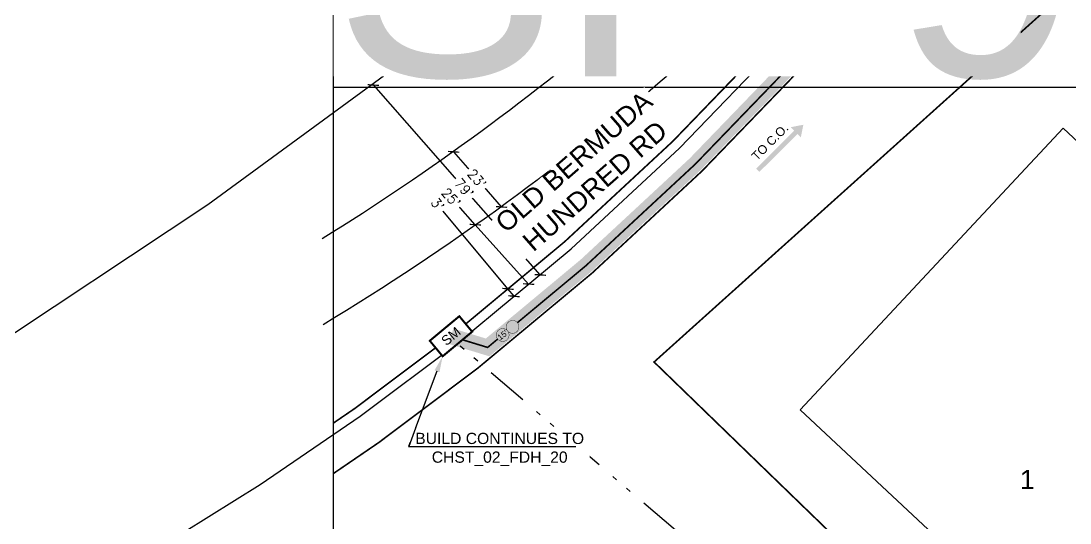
# Model space of a CAD drawing. Extents: x 11808739 to 11823423, y 3647988 to 3656247.
# Drawn here: x 11813472.5 to 11813799.9, y 3652439.5 to 3652596.1 of the extents above; entities that cross this region are included whole.
import ezdxf
from ezdxf import colors
from ezdxf.entities.mleader import LeaderData, LeaderLine
from ezdxf.enums import TextEntityAlignment as Align
from ezdxf.lldxf.tags import DXFTag
from ezdxf.math import Vec2, Vec3

# ---------------------------------------------------------------- set-up
doc = ezdxf.new("R2010")
doc.units = 0
doc.header["$MEASUREMENT"] = 0
doc.header["$XCLIPFRAME"] = 2
doc.set_wipeout_variables(frame=1)
doc.linetypes.add('PROPERTY', pattern=[31.302502, 12.967109, -5.580706, 1.571985, -4.030017, 1.571985, -5.5807])
doc.layers.get('DefPoints').update_dxf_attribs({"color": 1, "lineweight": 0})
for name, color, linetype in [('144 FOC', 30, '144'), ('48 FOC', 30, '48'), ('ADDRESSES', 252, 'Continuous'), ('CONSTRUCTION NOTE CALLOUT', 7, 'Continuous'), ('E_BUILDING', 8, 'Continuous'), ('E_CURB', 8, 'EOP'), ('E_ROW', 8, 'ROW'), ('P_CONDUIT', 1, 'CONDUIT'), ('Road Names', 7, 'Continuous'), ('ROAD_DIMENSIONS', 7, 'Continuous'), ('TO C.O.', 7, 'Continuous'), ('VICINITY FOC', 104, 'Continuous')]:
    doc.layers.add(name, color=color, linetype=linetype)
doc.layers.add('1X4 Terminal Boundary', color=7, linetype='Continuous', lineweight=20, true_color=0x00853c)
doc.layers.add('E_PROPERTY LINE', color=8, linetype='PROPERTY', transparency=0.3)
doc.layers.add('EXISTING TELCO HANDHOLE', color=7, linetype='Continuous', true_color=0xcc5500)
doc.layers.add('NEW FIBER LOOP', color=7, linetype='Continuous', true_color=0x538135)
for name, color, linetype, lineweight in [('PROP_HH', 104, 'Continuous', 0), ('VIEWPORT', 250, 'Continuous', 25), ('VIEWPORT - CALLOUTS', 1, 'Continuous', 0)]:
    doc.layers.add(name, color=color, linetype=linetype, lineweight=lineweight)
doc.styles.add('Arial', font='arial.ttf')
doc.styles.add('FTTH', font='micross.ttf')
doc.styles.add('LOOP', font='arial.ttf')
doc.styles.add('ROMANS', font='romans.shx')
doc.styles.get("Standard").update_dxf_attribs({"font": 'arial.ttf'})
doc.styles.add('StyleArial', font='arial.ttf')
tags = doc.linetypes.add('144', pattern='A,0.718375,-0.132013,["144 CT",Standard,S=0.09234,R=0,X=0,Y=-0.045241],-0.527056,0.533798', length=1.911242).pattern_tags.tags
tags[6] = DXFTag(74, 10)
tags = doc.linetypes.add('48', pattern='A,0.718375,-0.132013,["48 CT",Standard,S=0.09234,R=0,X=0,Y=-0.045241],-0.527056,0.533798', length=1.911242).pattern_tags.tags
tags[6] = DXFTag(74, 10)
tags = doc.linetypes.add('CONDUIT', pattern='A,5.441269,-1.056917,["C",Arial,S=0.56119,R=0,X=0,Y=-0.280595],-1.62838', length=8.126566).pattern_tags.tags
tags[6] = DXFTag(74, 10)
tags = doc.linetypes.add('EOP', pattern='A,49.990109,-1.776071,["EOP",Arial,S=2.99974,R=0.081355,X=0,Y=-1.426368],-10.416452', length=62.182632).pattern_tags.tags
tags[6] = DXFTag(74, 10)
tags = doc.linetypes.add('ROW', pattern='A,25.130993,-3.694477,["R/W",Arial,S=5.36622,R=0,X=0,Y=-2.68311],-18.632906', length=47.458376).pattern_tags.tags
tags[6] = DXFTag(74, 10)
doc.dimstyles.new('DIM', dxfattribs={"dimscale": 0.025, "dimtxt": 3, "dimasz": 2.5, "dimexe": 0, "dimexo": 2.5, "dimgap": 0.306, "dimtad": 0, "dimdec": 0, "dimzin": 0, "dimdsep": 46, "dimtxsty": 'ROMANS', "dimblk": 'ARCHTICK', "dimcen": 0.09, "dimclrd": 256, "dimadec": 0, "dimazin": 0, "dimtfac": 1, "dimtdec": 0, "dimtofl": 0, "dimtmove": 0, "dimatfit": 3, "dimldrblk": 'ARCHTICK', "dimfxl": 1, "dimtfill": 1, "dimtolj": 1, "dimtzin": 0, "dimlwd": -1, "dimarcsym": 0})
picture_1 = doc.add_image_def('image1.png', size_in_pixel=(1270, 827))

# ---------------------------------------------------------------- blocks, each defined once
blk = doc.blocks.new('*U374')
at = {"color": 0, "linetype": 'ByBlock', "lineweight": -2}
blk.add_wipeout([(-6, 3.15), (-6, -3.15), (6, -3.15), (6, 3.15)], dxfattribs=at).dxf.layer = 'PROP_HH'
at = {"layer": 'EXISTING TELCO HANDHOLE', "color": 0, "linetype": 'ByBlock', "lineweight": -2}
blk.add_line((0, 0), (0, 0), dxfattribs=at)
at = {"layer": 'PROP_HH', "color": 0, "linetype": 'ByBlock', "lineweight": -2, "const_width": 0.63}
blk.add_lwpolyline([(-6, 3.15), (6, 3.15), (6, -3.15), (-6, -3.15)], close=True, dxfattribs=at)
at = {"color": 0, "insert": (0, 0), "char_height": 3, "attachment_point": 5}
blk.add_mtext('SM', dxfattribs=at)
at = {"flags": 1}
blk.add_attdef('HH_TYPE', (-15.97, -9.66), '', height=5, dxfattribs=at)
blk = doc.blocks.new('*U54')
at = {"color": 4}
blk.add_wipeout([(0, 0), (-0.01, 0.17), (-0.03, 0.35), (-0.07, 0.52), (-0.12, 0.68), (-0.19, 0.84), (-0.27, 1), (-0.36, 1.14), (-0.47, 1.28), (-0.58, 1.41), (-0.71, 1.52), (-0.85, 1.63), (-1, 1.72), (-1.15, 1.8), (-1.31, 1.87), (-1.48, 1.92), (-1.64, 1.96), (-1.82, 1.98), (-1.99, 1.99), (-2.16, 1.98), (-2.34, 1.96), (-2.51, 1.92), (-2.67, 1.87), (-2.83, 1.8), (-2.99, 1.72), (-3.13, 1.63), (-3.27, 1.52), (-3.4, 1.41), (-3.52, 1.28), (-3.62, 1.14), (-3.71, 1), (-3.79, 0.84), (-3.86, 0.68), (-3.91, 0.52), (-3.95, 0.35), (-3.97, 0.17), (-3.98, 0), (-3.97, -0.17), (-3.95, -0.35), (-3.91, -0.52), (-3.86, -0.68), (-3.79, -0.84), (-3.71, -1), (-3.62, -1.14), (-3.52, -1.28), (-3.4, -1.41), (-3.27, -1.52), (-3.13, -1.63), (-2.99, -1.72), (-2.83, -1.8), (-2.67, -1.87), (-2.51, -1.92), (-2.34, -1.96), (-2.16, -1.98), (-1.99, -1.99), (-1.82, -1.98), (-1.64, -1.96), (-1.48, -1.92), (-1.31, -1.87), (-1.15, -1.8), (-1, -1.72), (-0.85, -1.63), (-0.71, -1.52), (-0.58, -1.41), (-0.47, -1.28), (-0.36, -1.14), (-0.27, -1), (-0.19, -0.84), (-0.12, -0.68), (-0.07, -0.52), (-0.03, -0.35), (-0.01, -0.17)], dxfattribs=at).dxf.layer = 'NEW FIBER LOOP'
at = {"layer": 'NEW FIBER LOOP', "color": 4, "linetype": 'Continuous', "const_width": 0.12, "flags": 128}
blk.add_lwpolyline([(-3.99, 0, 1), (0.01, 0, 1)], format="xyb", close=True, dxfattribs=at)
at = {"color": 4}
blk.add_wipeout([(3.99, 0), (3.98, 0.17), (3.96, 0.35), (3.92, 0.52), (3.87, 0.68), (3.81, 0.84), (3.73, 1), (3.63, 1.14), (3.53, 1.28), (3.41, 1.41), (3.28, 1.52), (3.14, 1.63), (3, 1.72), (2.84, 1.8), (2.68, 1.87), (2.52, 1.92), (2.35, 1.96), (2.18, 1.98), (2, 1.99), (1.83, 1.98), (1.66, 1.96), (1.49, 1.92), (1.32, 1.87), (1.16, 1.8), (1.01, 1.72), (0.86, 1.63), (0.72, 1.52), (0.59, 1.41), (0.48, 1.28), (0.37, 1.14), (0.28, 1), (0.2, 0.84), (0.13, 0.68), (0.08, 0.52), (0.04, 0.35), (0.02, 0.17), (0.01, 0), (0.02, -0.17), (0.04, -0.35), (0.08, -0.52), (0.13, -0.68), (0.2, -0.84), (0.28, -1), (0.37, -1.14), (0.48, -1.28), (0.59, -1.41), (0.72, -1.52), (0.86, -1.63), (1.01, -1.72), (1.16, -1.8), (1.32, -1.87), (1.49, -1.92), (1.66, -1.96), (1.83, -1.98), (2, -1.99), (2.18, -1.98), (2.35, -1.96), (2.52, -1.92), (2.68, -1.87), (2.84, -1.8), (3, -1.72), (3.14, -1.63), (3.28, -1.52), (3.41, -1.41), (3.53, -1.28), (3.63, -1.14), (3.73, -1), (3.81, -0.84), (3.87, -0.68), (3.92, -0.52), (3.96, -0.35), (3.98, -0.17)], dxfattribs=at).dxf.layer = 'NEW FIBER LOOP'
at = {"layer": 'NEW FIBER LOOP', "color": 4, "linetype": 'Continuous', "const_width": 0.12, "flags": 128}
blk.add_lwpolyline([(0, 0, 1), (4, 0, 1)], format="xyb", close=True, dxfattribs=at)
at = {"layer": 'NEW FIBER LOOP', "color": 4, "style": 'LOOP', "flags": 4}
blk.add_attdef('SLACK', text='', height=1.8, dxfattribs=at).set_placement((-2.02, -0.02), align=Align.MIDDLE_CENTER)
blk = doc.blocks.new('*U57')
at = {"layer": 'TO C.O.', "linetype": 'ByBlock', "lineweight": -2}
h = blk.add_hatch(color=0, dxfattribs=at)
h.dxf.hatch_style = 1
h.paths.add_polyline_path([(16.74, 2.23), (20.09, -0.02), (16.74, -2.27), (16.74, -0.77), (0, -0.73), (0, 0.73), (16.74, 0.73)])
at = {"layer": 'TO C.O.', "color": 0, "linetype": 'ByBlock', "lineweight": -2}
blk.add_attdef('MKRPOLE', text='', height=2.75, dxfattribs=at).set_placement((8.91, 2.15), align=Align.CENTER)
blk = doc.blocks.new('_ARCHTICK')
at = {"color": 0, "linetype": 'ByBlock', "const_width": 0.15}
blk.add_lwpolyline([(-0.5, -0.5), (0.5, 0.5)], dxfattribs=at)
blk = doc.blocks.new('*D80')
at = {"layer": 'DefPoints', "color": 0, "ltscale": 0.01, "transparency": 16777216}
for p in [(11813607.52, 3652555.28), (11813608.32, 3652555.97), (11813623.28, 3652538.78)]:
    blk.add_point(p, dxfattribs=at)
at = {"layer": 'ROAD_DIMENSIONS', "ltscale": 0.01, "transparency": 16777216}
for p, q in [((11813607.52, 3652555.28), (11813612.59, 3652549.44)), ((11813622.47, 3652538.08), (11813617.02, 3652544.35))]:
    blk.add_line(p, q, dxfattribs=at)
at = {"layer": 'ROAD_DIMENSIONS', "ltscale": 0.01, "transparency": 16777216, "xscale": 2.500000006732392, "yscale": 2.500000006732392, "zscale": 2.500000006732392}
for p, rotation in [((11813607.52, 3652555.28), 131.0197465112881), ((11813622.47, 3652538.08), 311.0197465112881)]:
    blk.add_blockref('_ARCHTICK', p, dxfattribs=dict(at, rotation=rotation))
at = {"layer": 'ROAD_DIMENSIONS', "color": 0, "ltscale": 0.01, "transparency": 16777216, "insert": (11813614.81, 3652546.89), "char_height": 3, "attachment_point": 5, "rotation": 311.0197, "style": 'ROMANS', "bg_fill": 3, "box_fill_scale": 1.25, "bg_fill_color": 256, "bg_fill_true_color": 13158600, "bg_fill_transparency": 0}
blk.add_mtext("\\A1;23'", dxfattribs=at)
blk = doc.blocks.new('*D81')
at = {"layer": 'DefPoints', "color": 0, "ltscale": 0.01, "transparency": 16777216}
for p in [(11813585.35, 3652578.64), (11813582.47, 3652576.11), (11813637.45, 3652519.41)]:
    blk.add_point(p, dxfattribs=at)
at = {"layer": 'ROAD_DIMENSIONS', "ltscale": 0.01, "transparency": 16777216}
for p, q in [((11813582.47, 3652576.11), (11813608.57, 3652546.43)), ((11813634.57, 3652516.88), (11813613.04, 3652541.36))]:
    blk.add_line(p, q, dxfattribs=at)
at = {"layer": 'ROAD_DIMENSIONS', "ltscale": 0.01, "transparency": 16777216, "xscale": 2.500000006732392, "yscale": 2.500000006732392, "zscale": 2.500000006732392}
for p, rotation in [((11813582.47, 3652576.11), 131.3322833030898), ((11813634.57, 3652516.88), 311.3322833030898)]:
    blk.add_blockref('_ARCHTICK', p, dxfattribs=dict(at, rotation=rotation))
at = {"layer": 'ROAD_DIMENSIONS', "color": 0, "ltscale": 0.01, "transparency": 16777216, "insert": (11813610.8, 3652543.9), "char_height": 3, "attachment_point": 5, "rotation": 311.3323, "style": 'ROMANS', "bg_fill": 3, "box_fill_scale": 1.25, "bg_fill_color": 256, "bg_fill_true_color": 13158600, "bg_fill_transparency": 0}
blk.add_mtext("\\A1;79'", dxfattribs=at)
blk = doc.blocks.new('*D82')
at = {"layer": 'DefPoints', "color": 0, "ltscale": 0.01, "transparency": 16777216}
for p in [(11813613.3, 3652531.66), (11813629.9, 3652513.13), (11813630.9, 3652514.03)]:
    blk.add_point(p, dxfattribs=at)
at = {"layer": 'ROAD_DIMENSIONS', "ltscale": 0.01, "transparency": 16777216}
for p, q in [((11813614.3, 3652532.55), (11813608.98, 3652538.49)), ((11813630.9, 3652514.03), (11813614.3, 3652532.55))]:
    blk.add_line(p, q, dxfattribs=at)
at = {"layer": 'ROAD_DIMENSIONS', "ltscale": 0.01, "transparency": 16777216, "xscale": 2.500000006732392, "yscale": 2.500000006732392, "zscale": 2.500000006732392}
for p, rotation in [((11813614.3, 3652532.55), 131.8597753121728), ((11813630.9, 3652514.03), 311.8597753121728)]:
    blk.add_blockref('_ARCHTICK', p, dxfattribs=dict(at, rotation=rotation))
at = {"layer": 'ROAD_DIMENSIONS', "color": 0, "ltscale": 0.01, "transparency": 16777216, "insert": (11813606.73, 3652541.01), "char_height": 3, "attachment_point": 5, "rotation": 311.8598, "style": 'ROMANS', "bg_fill": 3, "box_fill_scale": 1.25, "bg_fill_color": 256, "bg_fill_true_color": 13158600, "bg_fill_transparency": 0}
blk.add_mtext("\\A1;25'", dxfattribs=at)
blk = doc.blocks.new('*D83')
at = {"layer": 'DefPoints', "color": 0, "ltscale": 0.01, "transparency": 16777216}
for p in [(11813624.47, 3652512.52), (11813624.47, 3652512.52), (11813626.39, 3652510.22)]:
    blk.add_point(p, dxfattribs=at)
at = {"layer": 'ROAD_DIMENSIONS', "ltscale": 0.01, "transparency": 16777216}
for p, q in [((11813624.47, 3652512.52), (11813603.79, 3652537.41)), ((11813626.39, 3652510.22), (11813624.47, 3652512.52))]:
    blk.add_line(p, q, dxfattribs=at)
at = {"layer": 'ROAD_DIMENSIONS', "ltscale": 0.01, "transparency": 16777216, "xscale": 2.500000006732392, "yscale": 2.500000006732392, "zscale": 2.500000006732392}
for p, rotation in [((11813624.47, 3652512.52), 129.7325745192791), ((11813626.39, 3652510.22), 309.7325745192791)]:
    blk.add_blockref('_ARCHTICK', p, dxfattribs=dict(at, rotation=rotation))
at = {"layer": 'ROAD_DIMENSIONS', "color": 0, "ltscale": 0.01, "transparency": 16777216, "insert": (11813602.54, 3652538.91), "char_height": 3, "attachment_point": 5, "rotation": 309.7326, "style": 'ROMANS', "bg_fill": 3, "box_fill_scale": 1.25, "bg_fill_color": 256, "bg_fill_true_color": 13158600, "bg_fill_transparency": 0}
blk.add_mtext("\\A1;3'", dxfattribs=at)

msp = doc.modelspace()

# ---------------------------------------------------------------- linework, layer by layer
at = {"layer": '144 FOC', "ltscale": 25, "const_width": 0.5, "flags": 128}
for points in [[(11813615.01, 3652487.75), (11813650.76, 3652517.47), (11813685.04, 3652549.28), (11813717.52, 3652582.92), (11813747.99, 3652618.12), (11813750.58, 3652621.2), (11813750.94, 3652621.48), (11813767.75, 3652638.23), (11813781.21, 3652648.44), (11813795.81, 3652657.18), (11813811.29, 3652664.25), (11813827.45, 3652669.58), (11813846.54, 3652673.61), (11813892.94, 3652674.49), (11813905.88, 3652674.25), (11813915.43, 3652674.06), (11813967.51, 3652670.93), (11813992.85, 3652667.72), (11814012.52, 3652666.79), (11814075.63, 3652662.68), (11814157.65, 3652655.23), (11814239.39, 3652645.41), (11814320.82, 3652633.22), (11814401.89, 3652618.67), (11814443.48, 3652610.26), (11814568.16, 3652581.04), (11814631.88, 3652560.97), (11814667.24, 3652553.09), (11814675.79, 3652539.63), (11814673.91, 3652531.75)], [(11813570.06, 3652454.96), (11813584.22, 3652464.63), (11813615.01, 3652487.75)]]:
    msp.add_lwpolyline(points, dxfattribs=at)
at = {"layer": '48 FOC', "ltscale": 25, "const_width": 0.5, "flags": 128}
msp.add_lwpolyline([(11813606.7, 3652497.75), (11813618.14, 3652494.26), (11813648.78, 3652519.73), (11813682.94, 3652551.43), (11813715.31, 3652584.95), (11813745.71, 3652620.07), (11813748.47, 3652623.35), (11813748.94, 3652623.72), (11813765.77, 3652640.5), (11813766.68, 3652641.19)], dxfattribs=at)
at = {"layer": 'E_BUILDING', "flags": 128}
msp.add_lwpolyline([(11813878.52, 3652322.68), (11813715.72, 3652474.81), (11813797.79, 3652562.63), (11813851, 3652512.89), (11813835.88, 3652496.71), (11813853.02, 3652480.7), (11813855.69, 3652483.55), (11813876.04, 3652464.53), (11813873.71, 3652462.03), (11813945.8, 3652394.68), (11813878.52, 3652322.68)], close=True, dxfattribs=at)
at = {"layer": 'E_CURB', "transparency": 33554559, "flags": 128}
for points in [[(11814426.93, 3652632.91), (11814379.02, 3652643.3), (11814340.06, 3652652.59), (11814304.27, 3652660.74), (11814269.73, 3652670.33), (11814200.6, 3652679.47), (11814108.32, 3652688.68), (11814108.32, 3652688.68), (11814108.32, 3652688.68), (11813813.38, 3652697.81, 0.193805), (11813795.85, 3652691.37), (11813766.11, 3652664.5), (11813736.42, 3652636.78), (11813707.18, 3652608.58), (11813677.79, 3652582.08, -0.042762), (11813566.8, 3652501.32)], [(11813684.5, 3652625.44), (11813662.73, 3652598.63, -0.038492), (11813566.49, 3652528.09)]]:
    msp.add_lwpolyline(points, format="xyb", dxfattribs=at)
at = {"layer": 'E_PROPERTY LINE', "transparency": 33554610, "flags": 128}
msp.add_lwpolyline([(11813795.83, 3652335.7), (11813608.62, 3652495.44)], dxfattribs=at)
at = {"layer": 'E_ROW', "ltscale": 0.75, "flags": 128}
for points in [[(11811340.54, 3652715.47), (11811743.45, 3652707.89), (11812124.15, 3652715.93), (11812124.1, 3652712.91), (11812256.49, 3652709.66), (11812388.83, 3652704.7), (11812554.97, 3652701.67), (11812554.97, 3652684.67), (11812575.03, 3652683.7), (11812663.32, 3652555.32), (11812796.95, 3652484.17), (11812899.8, 3652561.2), (11812900.77, 3652614.69), (11812960.23, 3652649.5), (11813108.4, 3652646.79), (11813108.7, 3652664.28), (11813155.23, 3652663.43), (11813155.62, 3652684.69), (11813228.88, 3652683.35), (11813239.05, 3652683.16), (11813575.78, 3652677.01), (11813606.16, 3652593.89), (11813530.83, 3652538.7), (11813386.51, 3652443.08), (11813306.08, 3652388.7), (11813261.39, 3652358.2), (11813218.15, 3652325.68), (11813176.45, 3652291.22), (11813136.38, 3652254.87), (11813098.02, 3652216.72), (11813084.61, 3652202.96), (11812768.1, 3651874.29), (11812778.18, 3651864.69), (11812390.88, 3651441.31), (11812111.46, 3651151.15), (11812082.04, 3651122.38), (11812050.93, 3651095.45), (11812018.26, 3651070.44), (11811984.13, 3651047.45), (11811948.68, 3651026.56), (11811912.04, 3651007.85), (11811874.33, 3650991.38), (11811835.69, 3650977.22), (11811796.28, 3650965.42), (11811756.22, 3650956.02), (11811715.67, 3650949.05), (11811679.01, 3650945.02)], [(11813608.62, 3652495.44), (11813644.16, 3652524.99), (11813678.03, 3652556.43), (11813710.14, 3652589.67), (11813740.38, 3652624.62), (11813743.56, 3652628.39), (11813744.26, 3652628.95), (11813761.17, 3652645.79), (11813775.6, 3652656.74), (11813791.16, 3652666.04), (11813807.64, 3652673.58), (11813824.85, 3652679.25), (11813842.58, 3652683), (11813842.62, 3652682.73)], [(11813099.91, 3650850.67), (11813183.08, 3650905.72), (11813266.03, 3650960.63), (11813349.38, 3651015.81), (11813432.9, 3651071.1), (11813516.4, 3651126.37), (11813582.61, 3651170.2), (11813585.99, 3651172.35), (11813589.67, 3651173.91), (11813593.55, 3651174.86), (11813597.54, 3651175.15), (11813601.53, 3651174.78), (11813605.4, 3651173.77), (11813609.05, 3651172.13), (11813612.38, 3651169.92), (11813615.31, 3651167.19), (11813617.74, 3651164.02), (11813686.5, 3651058.28), (11813727.88, 3651085.74), (11813659.07, 3651191.87), (11813657.08, 3651195.67), (11813655.78, 3651199.77), (11813655.21, 3651204.02), (11813655.37, 3651208.31), (11813656.26, 3651212.51), (11813657.87, 3651216.5), (11813660.13, 3651220.14), (11813662.98, 3651223.35), (11813666.35, 3651226.02), (11813732.76, 3651269.81), (11813815.6, 3651324.42), (11813854.36, 3651349.98), (11813860.39, 3651352.47), (11813866.7, 3651354.09), (11813873.18, 3651354.82), (11813879.7, 3651354.64), (11813886.13, 3651353.55), (11813894.34, 3651353.52), (11813902.45, 3651354.84), (11813910.34, 3651357.54), (11813917.67, 3651361.51), (11813924.22, 3651366.66), (11813929.49, 3651372.39), (11813933.79, 3651378.87), (11813937.02, 3651385.95), (11813939.11, 3651393.45), (11813940.01, 3651401.18), (11813939.68, 3651408.95), (11813938.14, 3651416.58), (11813935.42, 3651423.87), (11813931.6, 3651430.65), (11813926.23, 3651437.32), (11813919.8, 3651442.96), (11813912.49, 3651447.42), (11813904.52, 3651450.55), (11813896.13, 3651452.26), (11813887.57, 3651452.51), (11813879.1, 3651451.28), (11813870.97, 3651448.62), (11813863.73, 3651444.76), (11813857.21, 3651439.8), (11813851.57, 3651433.84), (11813846.97, 3651427.06), (11813843.51, 3651419.63), (11813841.3, 3651411.74), (11813837.36, 3651403.78), (11813832.23, 3651396.55), (11813826.03, 3651390.2), (11813801.3, 3651373.89), (11813726.33, 3651324.45), (11813651.35, 3651275), (11813576.71, 3651225.77), (11813501.65, 3651176.27), (11813426.54, 3651126.74), (11813351.14, 3651077.02), (11813275.73, 3651027.28), (11813202.21, 3650978.8), (11813125.66, 3650928.31), (11813050.85, 3650878.97), (11812976.09, 3650829.67), (11812918.18, 3650791.48), (11812914.92, 3650789.31), (11812911.33, 3650787.72), (11812907.54, 3650786.75), (11812903.63, 3650786.43), (11812899.73, 3650786.77), (11812895.93, 3650787.75), (11812892.36, 3650789.36), (11812889.1, 3650791.54), (11812886.25, 3650794.23), (11812883.89, 3650797.36), (11812824.16, 3650887.97), (11812770.62, 3650966.93), (11812768.73, 3650970.83), (11812767.53, 3650974.99), (11812767.03, 3650979.3), (11812767.27, 3650983.62), (11812768.22, 3650987.85), (11812769.87, 3650991.85), (11812772.16, 3650995.53), (11812775.04, 3650998.77), (11812778.41, 3651001.48), (11812844.89, 3651045.55), (11812928.21, 3651100.79), (11813011.64, 3651156.09), (11813094, 3651210.69), (11813157.12, 3651252.54), (11813219.36, 3651293.8), (11813281.81, 3651335.2), (11813344.08, 3651376.48), (11813406.44, 3651417.82), (11813470.02, 3651459.97), (11813532.07, 3651501.11), (11813593.96, 3651542.14), (11813656.06, 3651583.3), (11813722.7, 3651627.48), (11813728.58, 3651630.51), (11813734.89, 3651632.49), (11813741.44, 3651633.37), (11813748.05, 3651633.13), (11813754.52, 3651631.76), (11813762.18, 3651631.15), (11813769.84, 3651631.64), (11813777.37, 3651633.2), (11813784.59, 3651635.82), (11813792.51, 3651640.16), (11813799.59, 3651645.75), (11813805.65, 3651652.44), (11813810.52, 3651660.04), (11813814.06, 3651668.35), (11813816.17, 3651677.12), (11813816.79, 3651686.13), (11813815.91, 3651695.11), (11813813.55, 3651703.83), (11813809.78, 3651712.03), (11813804.7, 3651719.49), (11813798.45, 3651726), (11813791.21, 3651731.39), (11813783.17, 3651735.5), (11813774.57, 3651738.22), (11813765.63, 3651739.48), (11813756.17, 3651739.17), (11813746.91, 3651737.22), (11813738.12, 3651733.71), (11813730.08, 3651728.72), (11813723.02, 3651722.42), (11813717.16, 3651715), (11813712.66, 3651706.67), (11813709.68, 3651697.69), (11813708.3, 3651688.33), (11813706.83, 3651683.53), (11813704.56, 3651679.05), (11813701.56, 3651675.03), (11813697.91, 3651671.58), (11813693.72, 3651668.81), (11813686.94, 3651664.31), (11813632.98, 3651628.57), (11813629.58, 3651626.58), (11813625.91, 3651625.17), (11813622.05, 3651624.36), (11813618.12, 3651624.19), (11813614.21, 3651624.65), (11813610.43, 3651625.73), (11813606.86, 3651627.41), (11813603.62, 3651629.63), (11813600.77, 3651632.35), (11813598.4, 3651635.5), (11813576.98, 3651666.34), (11813575.06, 3651672.69), (11813574.07, 3651679.25), (11813574.03, 3651685.89), (11813574.93, 3651692.46), (11813576.77, 3651698.84), (11813577.68, 3651706.57), (11813577.39, 3651714.35), (11813575.89, 3651721.99), (11813573.22, 3651729.31), (11813569.45, 3651736.12), (11813564.67, 3651742.27), (11813559, 3651747.59), (11813552.65, 3651751.92), (11813545.72, 3651755.23), (11813538.37, 3651757.44), (11813530.77, 3651758.5), (11813523.09, 3651758.37), (11813515.52, 3651757.08), (11813508.24, 3651754.64), (11813501.74, 3651751.32), (11813495.79, 3651747.08), (11813490.52, 3651742.02), (11813486.05, 3651736.25), (11813482.47, 3651729.89), (11813479.84, 3651723.07), (11813478.23, 3651715.87), (11813477.7, 3651708.51), (11813478.25, 3651701.16), (11813479.88, 3651693.96), (11813482.55, 3651687.09), (11813486.2, 3651680.68), (11813490.9, 3651674.78), (11813496.41, 3651669.62), (11813502.6, 3651665.32), (11813509.35, 3651661.97), (11813516.52, 3651659.63), (11813523.96, 3651658.35), (11813529.94, 3651656.18), (11813535.46, 3651653.01), (11813540.36, 3651648.94), (11813544.48, 3651644.09), (11813566.66, 3651611.22), (11813568.01, 3651607.47), (11813568.76, 3651603.54), (11813568.88, 3651599.55), (11813568.39, 3651595.59), (11813567.28, 3651591.76), (11813565.59, 3651588.14), (11813563.35, 3651584.83), (11813560.63, 3651581.92), (11813557.48, 3651579.46), (11813503.6, 3651543.65), (11813440.77, 3651501.89), (11813379, 3651460.84), (11813316.4, 3651419.24), (11813253.87, 3651377.68), (11813190.26, 3651335.41), (11813121.28, 3651289.57), (11813004.49, 3651211.95), (11812941.67, 3651170.21), (11812879.44, 3651128.85), (11812812.28, 3651084.22), (11812750.43, 3651043.12), (11812747.02, 3651041.2), (11812743.34, 3651039.85), (11812739.49, 3651039.11), (11812735.58, 3651038.99), (11812731.7, 3651039.5), (11812727.95, 3651040.62), (11812724.42, 3651042.32), (11812721.21, 3651044.57), (11812718.41, 3651047.29), (11812716.07, 3651050.44), (11812685.95, 3651095.71), (11812653.93, 3651139.65), (11812646.05, 3651149.42), (11812617.08, 3651182.46), (11812586.26, 3651213.77), (11812584.2, 3651216.89), (11812582.67, 3651220.29), (11812581.68, 3651223.89), (11812581.28, 3651227.61), (11812581.46, 3651231.34), (11812582.22, 3651235), (11812583.55, 3651238.49), (11812585.42, 3651241.73), (11812587.77, 3651244.63), (11812638.98, 3651301.13), (11812692.91, 3651360.63), (11812697.72, 3651364.8), (11812703.15, 3651368.13), (11812709.06, 3651370.52), (11812715.28, 3651371.89), (11812721.64, 3651372.22), (11812727.96, 3651371.49), (11812734.09, 3651369.73), (11812742, 3651368.72), (11812749.97, 3651368.99), (11812757.8, 3651370.52), (11812765.28, 3651373.28), (11812772.23, 3651377.2), (11812778.46, 3651382.18), (11812783.81, 3651388.09), (11812788.16, 3651394.78), (11812791.24, 3651401.69), (11812793.25, 3651408.98), (11812794.12, 3651416.49), (11812793.86, 3651424.05), (11812792.45, 3651431.48), (11812789.93, 3651438.61), (11812786.36, 3651445.27), (11812781.5, 3651451.7), (11812775.66, 3651457.25), (11812769, 3651461.8), (11812761.7, 3651465.21), (11812753.95, 3651467.39), (11812745.94, 3651468.3), (11812737.42, 3651467.85), (11812729.1, 3651465.94), (11812721.22, 3651462.65), (11812714.03, 3651458.05), (11812707.72, 3651452.3), (11812698.57, 3651442.15), (11812648.19, 3651386.25), (11812597.85, 3651330.38), (11812551.62, 3651279.07), (11812548.78, 3651276.12), (11812545.48, 3651273.69), (11812541.82, 3651271.86), (11812537.9, 3651270.67), (11812533.83, 3651270.17), (11812529.74, 3651270.36), (11812525.74, 3651271.24), (11812521.95, 3651272.79), (11812518.47, 3651274.95), (11812515.42, 3651277.68), (11812445.95, 3651340.76), (11812443.07, 3651344.06), (11812440.79, 3651347.79), (11812439.16, 3651351.86), (11812438.23, 3651356.14), (11812438.03, 3651360.51), (11812438.57, 3651364.85), (11812439.82, 3651369.05), (11812441.76, 3651372.98), (11812444.32, 3651376.52), (11812491.52, 3651427.64), (11812542.91, 3651482.49), (11812594.4, 3651536.86), (11812630.35, 3651574.82), (11812841.04, 3651796.1), (11812896.59, 3651854.14), (11812951, 3651913.26), (11813004.24, 3651973.42), (11813204.59, 3652198.09), (11813198.99, 3652198.4), (11813202.66, 3652201.75), (11813228.9, 3652225.14), (11813228.46, 3652231.12), (11813273.89, 3652269.27), (11813320.7, 3652305.7), (11813368.83, 3652340.39), (11813418.2, 3652373.27), (11813468.76, 3652404.3), (11813478.56, 3652410.08), (11813515.07, 3652431.57), (11813547.19, 3652451.46), (11813578.4, 3652472.77), (11813608.62, 3652495.44)]]:
    msp.add_lwpolyline(points, dxfattribs=at)
at = {"layer": 'P_CONDUIT', "ltscale": 3, "const_width": 0.5, "flags": 128}
msp.add_lwpolyline([(11813606.7, 3652497.75), (11813642.18, 3652527.24), (11813675.93, 3652558.57), (11813707.93, 3652591.7), (11813738.1, 3652626.57), (11813741.46, 3652630.55), (11813742.26, 3652631.19), (11813759.19, 3652648.06), (11813770.07, 3652656.31)], dxfattribs=at)
at = {"layer": 'P_CONDUIT', "color": 8, "ltscale": 3, "const_width": 0.5, "flags": 128}
msp.add_lwpolyline([(11813570.06, 3652470.7), (11813576.65, 3652475.2), (11813606.82, 3652497.84)], dxfattribs=at)

# ---------------------------------------------------------------- block references
at = {"layer": 'TO C.O.', "rotation": 45}
msp.add_blockref('*U57', (11813702.44, 3652549.53), dxfattribs=at).add_auto_attribs({'MKRPOLE': 'TO C.O.'})

# ---------------------------------------------------------------- pictures from other files: only their frames are drawn
at = {"layer": 'VICINITY FOC'}
image = msp.add_image(picture_1, insert=(11810740.9, 3647987.68), size_in_units=(12682.3, 8259.18), dxfattribs=at)
image.set_boundary_path([(-0.5, -0.5), (1269.5, -0.5), (1269.5, 826.5), (-0.5, 826.5), (-0.5, -0.5)])
image.dxf.flags = 255

# ---------------------------------------------------------------- next in the draw order: texts
at = {"layer": 'ADDRESSES', "insert": (11813786.57, 3652453.05), "char_height": 6, "attachment_point": 5, "rotation": 0, "bg_fill": 3, "box_fill_scale": 1, "bg_fill_color": 256, "bg_fill_transparency": 0}
msp.add_mtext('1', dxfattribs=at)

# ---------------------------------------------------------------- next in the draw order: linework, layer by layer
at = {"layer": '1X4 Terminal Boundary', "ltscale": 0.01, "const_width": 0.5}
msp.add_lwpolyline([(11813670.08, 3652489.71), (11813887.2, 3652279.57), (11814137.02, 3652585.88), (11813860.97, 3652661.2), (11813670.08, 3652489.71)], dxfattribs=at)
at = {"layer": 'VIEWPORT', "ltscale": 0.01}
msp.add_lwpolyline([(11813570.05, 3652575.37), (11814257.75, 3652575.44), (11814257.78, 3652193.91), (11813570.09, 3652193.84)], close=True, dxfattribs=at)

# ---------------------------------------------------------------- next in the draw order: block references
at = {"layer": 'NEW FIBER LOOP', "color": 3}
ref = msp.add_blockref('*U54', (11813624.37, 3652499.4), dxfattribs=dict(at, rotation=39.21840122816889))
ref.add_attrib('SLACK', "15'", dxfattribs={"color": 4, "height": 1.8, "rotation": 39.2184, "style": 'LOOP'}).set_placement((11813622.81, 3652498.11), align=Align.MIDDLE_CENTER)

# ---------------------------------------------------------------- next in the draw order: dimensions: what is measured, and where the dimension line sits
at = {"layer": 'ROAD_DIMENSIONS', "ltscale": 0.01}
dim = msp.add_linear_dim(base=(11813607.52, 3652555.28), p1=(11813623.28, 3652538.78), p2=(11813608.32, 3652555.97), angle=131.0197, text="23'", dimstyle='DIM', override={"dimscale": 1, "dimtxt": 3, "dimasz": 2.5, "dimpost": "'\\X", "dimse1": 1, "dimse2": 1}, dxfattribs=at)
dim.commit()
dim.dimension.update_dxf_attribs({"geometry": '*D80', "text_midpoint": (11813614.81, 3652546.89), "dimtype": 161})

# ---------------------------------------------------------------- next in the draw order: leaders
at = {"layer": 'CONSTRUCTION NOTE CALLOUT', "color": 8, "ltscale": 10}
ml = msp.add_multileader_mtext('Standard', dxfattribs=at)
ml.set_content('BUILD CONTINUES TO\\PCHST_02_FDH_20', color=8, style='FTTH')
ml.set_leader_properties()
ml.build(insert=Vec2(0, 0))
ml.multileader.update_dxf_attribs({"text_left_attachment_type": 6, "text_right_attachment_type": 6, "dogleg_length": 2.37, "arrow_head_size": 5})
ctx = ml.context
ctx.base_point, ctx.char_height, ctx.arrow_head_size, ctx.landing_gap_size, ctx.plane_origin = Vec3(11813595.82, 3652463.36), 3.5, 5, 0.09, Vec3(11813749.25, 3652395.41)
ctx.left_attachment, ctx.right_attachment, ctx.text_align_type = 6, 6, 1
notes = []
notes.append((ctx, [(1, (1, 1, 0), (11813593.46, 3652463.36), (1, 0), 2.37, [(0, [(11813604.1, 3652491.5)], 0, [])])]))
ctx.mtext.insert, ctx.mtext.alignment, ctx.mtext.flow_direction = Vec3(11813621.9, 3652467.63), 2, 5
ctx.mtext.has_bg_fill, ctx.mtext.bg_color, ctx.mtext.bg_scale_factor, ctx.mtext.bg_transparency, ctx.mtext.use_window_bg_color = 1, -1027028792, 1.5, 0, 1
for ctx, leaders in notes:
    for number, flags, end, landing, length, lines in leaders:
        leader = LeaderData()
        leader.index, (leader.has_last_leader_line, leader.has_dogleg_vector, leader.attachment_direction) = number, flags
        leader.last_leader_point, leader.dogleg_vector, leader.dogleg_length = Vec3(end), Vec3(landing), length
        for number, points, colour, breaks in lines:
            line = LeaderLine()
            line.index, line.vertices, line.color, line.breaks = number, Vec3.list(points), colors.encode_raw_color(colour), breaks
            leader.lines.append(line)
        ctx.leaders.append(leader)

# ---------------------------------------------------------------- next in the draw order: block references
at = {"layer": 'PROP_HH', "xscale": 0.9986391288485396, "yscale": 0.9986391288485396, "zscale": 0.9986391288485396, "rotation": 39.73257451931088}
msp.add_blockref('*U374', (11813606.7, 3652497.75), dxfattribs=at)

# ---------------------------------------------------------------- next in the draw order: dimensions: what is measured, and where the dimension line sits
at = {"layer": 'ROAD_DIMENSIONS', "ltscale": 0.01}
dim = msp.add_linear_dim(base=(11813582.47, 3652576.11), p1=(11813637.45, 3652519.41), p2=(11813585.35, 3652578.64), angle=131.3323, text="79'", dimstyle='DIM', override={"dimscale": 1, "dimtxt": 3, "dimasz": 2.5, "dimpost": "'\\X", "dimse1": 1, "dimse2": 1}, dxfattribs=at)
dim.commit()
dim.dimension.update_dxf_attribs({"geometry": '*D81', "text_midpoint": (11813610.8, 3652543.9), "dimtype": 161})

# ---------------------------------------------------------------- next in the draw order: linework, layer by layer
at = {"layer": 'VIEWPORT', "ltscale": 0.01}
msp.add_lwpolyline([(11813570.01, 3652956.91), (11814257.71, 3652956.98), (11814257.75, 3652575.44), (11813570.05, 3652575.37)], close=True, dxfattribs=at)

# ---------------------------------------------------------------- next in the draw order: dimensions: what is measured, and where the dimension line sits
at = {"layer": 'ROAD_DIMENSIONS', "ltscale": 0.01}
dim = msp.add_linear_dim(base=(11813630.9, 3652514.03), p1=(11813613.3, 3652531.66), p2=(11813629.9, 3652513.13), angle=311.8598, text="25'", dimstyle='DIM', override={"dimscale": 1, "dimtxt": 3, "dimasz": 2.5, "dimpost": "'\\X", "dimse1": 1, "dimse2": 1}, dxfattribs=at)
dim.commit()
dim.dimension.update_dxf_attribs({"geometry": '*D82', "text_midpoint": (11813606.73, 3652541.01), "dimtype": 161})

# ---------------------------------------------------------------- next in the draw order: dimensions: what is measured, and where the dimension line sits
dim = msp.add_linear_dim(base=(11813624.47, 3652512.52), p1=(11813626.39, 3652510.22), p2=(11813624.47, 3652512.52), angle=129.7326, text="3'", dimstyle='DIM', override={"dimscale": 1, "dimtxt": 3, "dimasz": 2.5, "dimpost": "'\\X", "dimse1": 1, "dimse2": 1}, dxfattribs=at)
dim.commit()
dim.dimension.update_dxf_attribs({"geometry": '*D83', "text_midpoint": (11813602.54, 3652538.91), "dimtype": 161})

# ---------------------------------------------------------------- next in the draw order: texts
at = {"layer": 'Road Names', "insert": (11813648.34, 3652548.4), "char_height": 6, "attachment_point": 5, "rotation": 41.2051, "style": 'Arial', "bg_fill": 3, "box_fill_scale": 1, "bg_fill_color": 256, "bg_fill_transparency": 0}
msp.add_mtext('OLD BERMUDA \\PHUNDRED RD', dxfattribs=at)

# ---------------------------------------------------------------- next in the draw order: linework, layer by layer
at = {"layer": 'VICINITY FOC', "ltscale": 25, "const_width": 5, "flags": 128}
msp.add_lwpolyline([(11813606.7, 3652497.75), (11813618.14, 3652494.26), (11813648.78, 3652519.73), (11813682.94, 3652551.43), (11813715.31, 3652584.95), (11813745.71, 3652620.07), (11813748.47, 3652623.35), (11813748.94, 3652623.72), (11813765.77, 3652640.5), (11813766.68, 3652641.19)], dxfattribs=at)

# ---------------------------------------------------------------- next in the draw order: texts
at = {"layer": 'VIEWPORT - CALLOUTS', "ltscale": 0.01, "insert": (11813570.04, 3652615.76), "char_height": 75, "width": 214.4437, "attachment_point": 4, "style": 'StyleArial', "bg_fill": 3, "box_fill_scale": 1, "bg_fill_color": 256, "bg_fill_transparency": 0}
msp.add_mtext('SP-9', dxfattribs=at)

doc.saveas('drawing.dxf')
